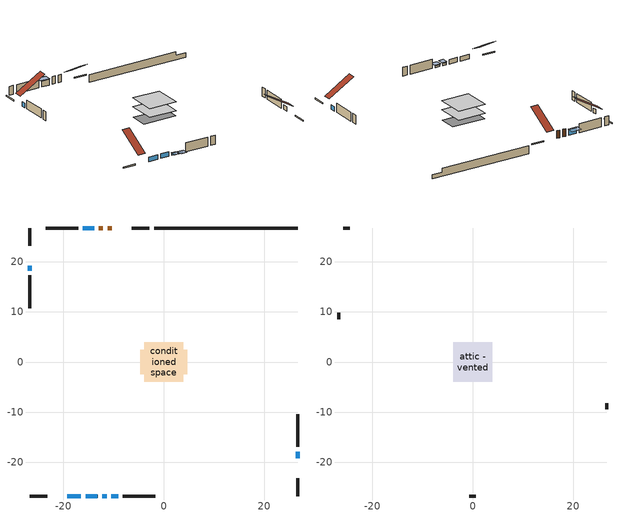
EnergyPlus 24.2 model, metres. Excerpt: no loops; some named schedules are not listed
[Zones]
conditioned space
 floor outside (Floor1 construction): -1.99,-1.99 -1.99,1.99 1.99,1.99 1.99,-1.99 z1.22
 floor adiabatic (AdiabaticFloorConstruction): -3.93,-3.93 -3.93,3.93 3.93,3.93 3.93,-3.93 z1.22
 floor foundation (Slab1 construction): -4.72,-2.44 -4.72,2.44 4.72,2.44 4.72,-2.44 z-0.91
 wall outside (RimJoist1 construction): -2.85,26.73 -6.36,26.73 / -26.73,-26.73 -23.22,-26.73 / -26.73,26.73 -26.73,23.22 / 26.73,-26.73 26.73,-23.22 z1.22:1.52
 wall outside (AdiabaticWallConstruction 1): -10.34,26.73 -11.21,26.73 / -12.14,26.73 -12.94,26.73 z1.22:3.25
 wall outside (AdiabaticWallConstruction): -13.87,26.73 -16.11,26.73 z1.22:2.72; 26.73,-19.24 26.73,-17.87 / -26.73,19.25 -26.73,18.22 / -19.24,-26.73 -16.52,-26.73 / -15.59,-26.73 -13.21,-26.73 z1.22:2.44; -12.29,-26.73 -11.37,-26.73 z1.22:1.83; -10.44,-26.73 -9.12,-26.73 z1.22:1.68
 wall outside (Wall1 construction): -17.04,26.73 -23.59,26.73 / -8.19,-26.73 -1.65,-26.73 / -26.73,17.29 -26.73,10.74 / 26.73,-16.94 26.73,-10.39 z1.22:3.66
 wall foundation (FoundationWall1 construction): -1.92,26.73,-0.91 -1.92,26.73,1.22 23.86,26.73,1.22 23.86,26.73,0.24 26.73,26.73,0.24 26.73,26.73,-0.91
 window (WindowConstruction): -13.87,26.73 -16.11,26.73 z1.22:2.72
 window (WindowConstruction 1): 26.73,-19.24 26.73,-17.87 z1.22:2.44
 window (WindowConstruction 2): -26.73,19.24 -26.73,18.22 z1.22:2.44
 window (WindowConstruction 3): -19.24,-26.73 -16.52,-26.73 z1.22:2.44
 window (WindowConstruction 4): -15.59,-26.73 -13.21,-26.73 z1.22:2.44
 window (WindowConstruction 5): -12.29,-26.73 -11.37,-26.73 z1.22:1.83
 window (WindowConstruction 6): -10.44,-26.73 -9.12,-26.73 z1.22:1.68
 door (Door): -10.34,26.73 -11.21,26.73 z1.22:3.25
 door (Door 1): -12.14,26.73 -12.94,26.73 z1.22:3.25
 ceiling adiabatic (AdiabaticFloorConstruction): 3.93,-3.93 3.93,3.93 -3.93,3.93 -3.93,-3.93 z1.22
attic - vented
 floor to conditioned space (Floor2 construction Reversed): -3.93,-3.93 -3.93,3.93 3.93,3.93 3.93,-3.93 z3.66
 wall outside (Wall2 construction): -24.52,26.73 -25.8,26.73 / -0.72,-26.73 0.57,-26.73 / -26.73,9.81 -26.73,8.53 / 26.73,-9.46 26.73,-8.18 z1.22:3.66
 roof outside (Roof1 construction): -9.41,26.73,3.66 -9.41,19.42,7.92 -7.29,19.42,7.92 -7.29,26.73,3.66; -20.17,-26.73,3.66 -20.17,-19.42,7.92 -22.29,-19.42,7.92 -22.29,-26.73,3.66; -26.73,20.17,3.66 -19.42,20.17,7.92 -19.42,22.29,7.92 -26.73,22.29,3.66; 26.73,-20.17,3.66 19.42,-20.17,7.92 19.42,-22.29,7.92 26.73,-22.29,3.66
shading: -16.31,26.73 -13.67,26.73 -13.67,28.56 -16.31,28.56 z2.92; -11.17,-26.73 -12.49,-26.73 -12.49,-28.41 -11.17,-28.41 z2.03; -8.92,-26.73 -10.64,-26.73 -10.64,-28.41 -8.92,-28.41 z1.88
[Building]
Building 1: Terrain=Suburbs
[Site:Location]
Quebec Intl AP_QC: Latitude {deg}=46.8; Longitude {deg}=-71.38; Time Zone {hr}=-5; Elevation {m}=74; Keep Site Location Information=Yes
[Site:GroundTemperature:Shallow]
0.0108218, -2.24938, -2.43038, -1.3578, 2.94801, 7.23376, 10.9493, 13.303, 13.5029, 11.5886, 7.96783, 3.81355
[Site:WaterMainsTemperature]
Calculation Method=Schedule; Temperature Schedule=mains temperature schedule
[Material] Roughness=Rough; Thermal Absorptance=0.9
Name | Thickness {m} | Conductivity {W/m-K} | Density {kg/m3} | Specific Heat {J/kg-K} | Solar Absorptance | Visible Absorptance
asphalt or fiberglass shingles | 0.00635 | 0.162714 | 1121.4 | 1465.45 | 0.4 | 0.4
ceiling loosefill ins | 0.0846667 | 0.0480833 | 16.02 | 1046.75 | 0.7 | 0.7
ceiling stud and cavity | 0.1397 | 0.0859558 | 65.682 | 1177.47 | 0.7 | 0.7
concrete 4.0 in. | 0.1016 | 1.803125 | 2242.8 | 837.4 | 0.7 | 0.7
concrete 8.0 in. | 0.2032 | 1.803125 | 2242.8 | 837.4 | 0.7 | 0.7
door material | 0.04445 | 0.327969 | 512.64 | 1214.23 | 0.7 | 0.7
door material 1 | 0.04445 | 0.20624 | 512.64 | 1214.23 | 0.7 | 0.7
exterior vertical ins | 0.0274873 | 0.029427 | 32.04 | 1214.23 | 0.7 | 0.7
floor covering | 0.0127 | 0.0433444 | 54.468 | 1339.84 | 0.6 | 0.6
floor rigid ins | 0.051816 | 0.029427 | 32.04 | 1214.23 | 0.7 | 0.7
floor rigid ins 1; wall rigid ins | 0.512978 | 0.029427 | 32.04 | 1214.23 | 0.7 | 0.7
floor stud and cavity | 0.1397 | 0.154897 | 92.3553 | 1139.71 | 0.7 | 0.7
floor stud and cavity 1 | 0.1397 | 1.75129 | 37.0049 | 1207.88 | 0.7 | 0.7
furniture material conditioned space 1 | 0.1524 | 0.115458 | 640.8 | 1214.23 | 0.6 | 0.6
gypsum board | 0.0127 | 0.160291 | 801 | 837.4 | 0.6 | 0.6
gypsum board 1 | 0.0127 | 0.160291 | 801 | 837.4 | 0.7 | 0.7
osb sheathing 0.5 in. | 0.0127 | 0.115458 | 512.64 | 1214.23 | 0.7 | 0.7
osb sheathing 0.75 in. | 0.01905 | 0.115458 | 512.64 | 1214.23 | 0.7 | 0.7
osb sheathing 2.0 in. | 0.0508 | 0.115458 | 512.64 | 1214.23 | 0.7 | 0.7
rim joist stud and cavity | 0.0508 | 0.0278857 | 125.044 | 1163.47 | 0.6 | 0.6
wall stud and cavity | 0.1397 | 0.08757 | 139.0536 | 1170.24 | 0.7 | 0.7
wall stud and cavity 1 | 0.0889 | 6.9971 | 50.32683 | 1063.81 | 0.6 | 0.6
wall stud and cavity 2 | 0.0889 | 0.380278 | 52.3479 | 1209.89 | 0.7 | 0.7
wall stud and cavity 3 | 0.0889 | 0.391764 | 83.0341 | 1211.67 | 0.7 | 0.7
wood siding | 0.0254 | 0.102417 | 544.68 | 1172.36 | 0.4 | 0.4
wood siding 1 | 0.00254 | 0.102417 | 544.68 | 1172.36 | 0.4 | 0.4
wood siding 2; wood siding 3; wood siding 4 | 0.0254 | 0.102417 | 544.68 | 1172.36 | 0.7 | 0.7
[WindowMaterial:SimpleGlazingSystem]
Name | U-Factor {W/m2-K} | Solar Heat Gain Coefficient
WindowMaterial | 2.662982 | 0.61
WindowMaterial 1 | 2.78676 | 0.61
WindowMaterial 2 | 2.66355 | 0.59
WindowMaterial 3 | 2.65958 | 0.65
WindowMaterial 4 | 2.78847 | 0.69
WindowMaterial 5 | 2.67377 | 0.46
WindowMaterial 6 | 2.67207 | 0.45
[Construction]
AdiabaticFloorConstruction: floor stud and cavity 1, floor rigid ins 1, osb sheathing 0.75 in., floor covering
AdiabaticWallConstruction: wood siding 3, wall rigid ins, wall stud and cavity 2, gypsum board
AdiabaticWallConstruction 1: wood siding 4, wall rigid ins, wall stud and cavity 2, gypsum board
Door: door material
Door 1: door material 1
Floor1 construction: floor stud and cavity, floor rigid ins, osb sheathing 0.75 in., floor covering
Floor2 construction Reversed: gypsum board, ceiling stud and cavity, ceiling loosefill ins
FoundationWall1 construction: concrete 8.0 in., gypsum board 1
furniture construction conditioned space 1: furniture material conditioned space 1
PartitionWallConstruction: gypsum board, wall stud and cavity 3, gypsum board
RimJoist1 construction: wood siding 2, osb sheathing 2.0 in., rim joist stud and cavity
Roof1 construction: asphalt or fiberglass shingles
Slab1 construction: concrete 4.0 in.
Wall1 construction: wood siding, osb sheathing 0.5 in., wall stud and cavity, gypsum board
Wall2 construction: wood siding 1, wall stud and cavity 1
WindowConstruction: WindowMaterial
WindowConstruction 1: WindowMaterial 1
WindowConstruction 2: WindowMaterial 2
WindowConstruction 3: WindowMaterial 3
WindowConstruction 4: WindowMaterial 4
WindowConstruction 5: WindowMaterial 5
WindowConstruction 6: WindowMaterial 6
[Zone] Multiplier=1; Part of Total Floor Area=Yes
Name | Volume {m3}
attic - vented | 40.918
conditioned space | 256.3
[Space]
Name | Zone | Volume {m3}
attic - vented 1 | attic - vented | 40.918
conditioned space 1 | conditioned space | 256.3
[ZoneInfiltration:EffectiveLeakageArea]
infil attic - vented 1: Zone or Space=attic - vented 1; Schedule=Always On Discrete; Effective Air Leakage Area {cm2}=2286.28; Stack Coefficient=0.000466221; Wind Coefficient=1.45887e-05
[ZoneMixing]
whole house fan mix: Zone or Space=attic - vented; Schedule=Always On Continuous; Design Flow Rate Calculation Method=Flow/Zone; Design Flow Rate {m3/s}=0; Source Zone or Space=conditioned space
[SurfaceProperty:ExposedFoundationPerimeter]
Slab1: Exposed Perimeter Calculation Method=TotalExposedPerimeter; Total Exposed Perimeter {m}=28.651
[InternalMass] Zone or ZoneList=conditioned space; Space or SpaceList=conditioned space 1
Name | Construction | Surface Area {m2}
furniture mass conditioned space 1 | furniture construction conditioned space 1 | 49.5281
partition wall mass | PartitionWallConstruction | 123.82
[Lights]
interior lighting: Zone or ZoneList or Space or SpaceList=conditioned space 1; Schedule=interior lighting schedule; Design Level Calculation Method=LightingLevel; Lighting Level {W}=343.2; Return Air Fraction=0; Fraction Radiant=0.6; Fraction Visible=0.2; Fraction Replaceable=1
[People]
occupants: Zone or ZoneList or Space or SpaceList=conditioned space 1; Number of People Schedule=occupants schedule; Number of People Calculation Method=People; Number of People=3; Fraction Radiant=0.314171; Sensible Heat Fraction=0.56303; Activity Level Schedule=occupants activity schedule; Carbon Dioxide Generation Rate {m3/s-W}=0; Enable ASHRAE 55 Comfort Warnings=No; Mean Radiant Temperature Calculation Type=EnclosureAveraged
[ElectricEquipment] Zone or ZoneList or Space or SpaceList=conditioned space 1; Design Level Calculation Method=EquipmentLevel
Name | Schedule | Design Level {W} | Fraction Latent | Fraction Radiant | Fraction Lost
clothes dryer | clothes dryer schedule | 140.772 | 0.015 | 0.081 | 0.85
clothes washer | clothes washer schedule | 32.1985 | 0.03 | 0.162 | 0.7
cooking range | cooking range schedule | 215.147 | 0.08 | 0.432 | 0.2
dishwasher | dishwasher schedule | 66.8632 | 0.3 | 0.18 | 0.4
fridge | fridge schedule | 72.9452 | 0 | 0.6 | 0
mech vent house fan | mech vent house fan schedule | 0 | 0 | 0 | 1
mech vent house fan cfis | mech vent house fan cfis schedule | 0 | 0 | 0 | 0
mech vent range fan 0 | mech vent range fan 0 schedule | 57 | 0 | 0 | 1
misc plug loads | misc plug loads schedule | 494.7 | 0.045 | 0.513 | 0.1
whole house fan | Always On Discrete | 0 | 0 | 0 | 1
[OtherEquipment] Zone or ZoneList or Space or SpaceList=conditioned space 1; Design Level Calculation Method=EquipmentLevel
Name | Fuel Type | Schedule | Design Level {W} | Fraction Latent | Fraction Radiant | Fraction Lost
clothes dryer 1 | Electricity | clothes dryer schedule | 0 | 0.015 | 0.081 | 0.85
cooking range 1 | Electricity | cooking range schedule | 0 | 0.08 | 0.432 | 0.2
general water use latent | None | general water use schedule | 62.594 | 1 | 0 | 0
general water use sensible | None | general water use schedule | -61.6891 | 0 | 0.6 | 0
mech vent house fan latent load | None | Always On Discrete | 0 | 1 | 0 | 0
mech vent house fan sensible load | None | Always On Discrete | 0 | 0 | 0 | 0
water heater energy adjustment1 | Electricity | Always On Discrete | 0.01 | 0 | 0 | 1
[ZoneInfiltration:DesignFlowRate] Zone or ZoneList or Space or SpaceList=conditioned space 1; Schedule=Always On Discrete; Design Flow Rate Calculation Method=Flow/Zone; Design Flow Rate {m3/s}=0
infil flow; natural vent flow; whole house fan flow
[ZoneControl:Thermostat]
conditioned space Thermostat: Zone or ZoneList=conditioned space; Control Type Schedule=conditioned space Thermostat Schedule; Control 1=conditioned space temperature setpoint; Temperature Difference Between Cutout And Setpoint {deltaC}=0
[ZoneHVAC:Baseboard:Convective:Electric]
electric baseboard: Availability Schedule=Always On Discrete; Heating Design Capacity {W}=7945.16; Efficiency=1
[Zone equipment]
conditioned space: electric baseboard
[Foundation:Kiva]
Foundation Kiva 1: Initial Indoor Air Temperature {C}=18; Wall Height Above Grade {m}=1.21999; Wall Depth Below Slab {m}=0.2032; Custom Block Material Name 1=exterior vertical ins; Custom Block Depth 1 {m}=2.13; Custom Block X Position 1 {m}=0.2159; Custom Block Z Position 1 {m}=0
[Foundation:Kiva:Settings]
Soil Conductivity {W/m-K}=0.849921; Soil Density {kg/m3}=1842.3; Soil Specific Heat {J/kg-K}=418.7; Ground Solar Absorptivity=0.9; Ground Thermal Absorptivity=0.9; Ground Surface Roughness {m}=0.03; Far-Field Width {m}=40; Deep-Ground Boundary Condition=ZeroFlux; Deep-Ground Depth {m}=40; Minimum Cell Dimension {m}=0.2; Maximum Cell Growth Coefficient=3; Simulation Timestep=Timestep
[Exterior:Lights]
exterior lighting: Schedule=exterior lighting schedule; Design Level {W}=75.6
[EnergyManagementSystem:GlobalVariable]
infil_program_Qfan
infil_program_Qinf
natural_vent_program_Qnv
natural_vent_program_Qwhf
[EnergyManagementSystem:Sensor]
Name | Output:Variable or Output:Meter Index Key | Output:Variable or Output:Meter
airflow_gain | infil flow | Infiltration Sensible Heat Gain Energy
airflow_gain_1 | natural vent flow | Infiltration Sensible Heat Gain Energy
airflow_gain_2 | whole house fan flow | Infiltration Sensible Heat Gain Energy
airflow_loss | infil flow | Infiltration Sensible Heat Loss Energy
airflow_loss_1 | natural vent flow | Infiltration Sensible Heat Loss Energy
airflow_loss_2 | whole house fan flow | Infiltration Sensible Heat Loss Energy
clg_load_cond |  | Cooling:EnergyTransfer:Zone:CONDITIONED SPACE
clg_sp_s; clg_sp_s_1 | cooling setpoint | Schedule Value
clothes_dryer_exhaust_0_sch_s | clothes dryer exhaust 0 schedule | Schedule Value
conditioned_space_clg_unmet_s | conditioned space | Zone Cooling Setpoint Not Met Time
conditioned_space_htg_unmet_s | conditioned space | Zone Heating Setpoint Not Met Time
cool_season | cooling season schedule | Schedule Value
fridge_tin_s | conditioned space | Zone Mean Air Temperature
htg_load_cond |  | Heating:EnergyTransfer:Zone:CONDITIONED SPACE
htg_sp_s; htg_sp_s_1 | heating setpoint | Schedule Value
ig_ee_conv | clothes dryer | Electric Equipment Convective Heating Energy
ig_ee_conv_2 | cooking range | Electric Equipment Convective Heating Energy
ig_ee_conv_4 | fridge | Electric Equipment Convective Heating Energy
ig_ee_conv_5 | misc plug loads | Electric Equipment Convective Heating Energy
ig_ee_conv_6 | whole house fan | Electric Equipment Convective Heating Energy
ig_ee_rad | clothes dryer | Electric Equipment Radiant Heating Energy
ig_ee_rad_2 | cooking range | Electric Equipment Radiant Heating Energy
ig_ee_rad_4 | fridge | Electric Equipment Radiant Heating Energy
ig_ee_rad_5 | misc plug loads | Electric Equipment Radiant Heating Energy
ig_ee_rad_6 | whole house fan | Electric Equipment Radiant Heating Energy
ig_lgt_conv | interior lighting | Lights Convective Heating Energy
ig_lgt_rad | interior lighting | Lights Radiant Heating Energy
ig_lgt_vis | interior lighting | Lights Visible Radiation Heating Energy
ig_oe_conv | clothes dryer 1 | Other Equipment Convective Heating Energy
ig_oe_conv_1 | cooking range 1 | Other Equipment Convective Heating Energy
ig_oe_conv_2 | general water use latent | Other Equipment Convective Heating Energy
ig_oe_conv_3 | general water use sensible | Other Equipment Convective Heating Energy
ig_oe_conv_4 | water heater energy adjustment1 | Other Equipment Convective Heating Energy
ig_oe_rad | clothes dryer 1 | Other Equipment Radiant Heating Energy
ig_oe_rad_1 | cooking range 1 | Other Equipment Radiant Heating Energy
ig_oe_rad_2 | general water use latent | Other Equipment Radiant Heating Energy
ig_oe_rad_3 | general water use sensible | Other Equipment Radiant Heating Energy
ig_oe_rad_4 | water heater energy adjustment1 | Other Equipment Radiant Heating Energy
ig_ppl_conv | occupants | People Convective Heating Energy
ig_ppl_rad | occupants | People Radiant Heating Energy
im_conv | furniture mass conditioned space 1 | Surface Inside Face Convection Heat Gain Energy
im_conv_1 | partition wall mass | Surface Inside Face Convection Heat Gain Energy
im_ig | furniture mass conditioned space 1 | Surface Inside Face Internal Gains Radiation Heat Gain Energy
im_ig_1 | partition wall mass | Surface Inside Face Internal Gains Radiation Heat Gain Energy
im_lgt | furniture mass conditioned space 1 | Surface Inside Face Lights Radiation Heat Gain Energy
im_lgt_1 | partition wall mass | Surface Inside Face Lights Radiation Heat Gain Energy
im_sol | furniture mass conditioned space 1 | Surface Inside Face Solar Radiation Heat Gain Energy
im_sol_1 | partition wall mass | Surface Inside Face Solar Radiation Heat Gain Energy
im_surf | furniture mass conditioned space 1 | Surface Inside Face Net Surface Thermal Radiation Heat Gain Energy
im_surf_1 | partition wall mass | Surface Inside Face Net Surface Thermal Radiation Heat Gain Energy
mech_vent_range_fan_0_sch_s | mech vent range fan 0 schedule | Schedule Value
mv_conv | mech vent house fan | Electric Equipment Convective Heating Energy
mv_conv_1 | mech vent house fan cfis | Electric Equipment Convective Heating Energy
mv_conv_2 | mech vent range fan 0 | Electric Equipment Convective Heating Energy
mv_conv_3 | mech vent house fan latent load | Other Equipment Convective Heating Energy
mv_conv_4 | mech vent house fan sensible load | Other Equipment Convective Heating Energy
mv_rad | mech vent house fan | Electric Equipment Radiant Heating Energy
mv_rad_1 | mech vent house fan cfis | Electric Equipment Radiant Heating Energy
mv_rad_2 | mech vent range fan 0 | Electric Equipment Radiant Heating Energy
mv_rad_3 | mech vent house fan latent load | Other Equipment Radiant Heating Energy
mv_rad_4 | mech vent house fan sensible load | Other Equipment Radiant Heating Energy
natural_vent_s | natural vent schedule | Schedule Value
out_pb_s |  | Site Outdoor Air Barometric Pressure
out_wt_s |  | Site Outdoor Air Humidity Ratio
site_vw_s |  | Site Wind Speed
ss_back_out | Window1 | Surface Window Shortwave from Zone Back Out Window Heat Transfer Rate
ss_back_out_1 | Window3 | Surface Window Shortwave from Zone Back Out Window Heat Transfer Rate
ss_back_out_2 | Window4 | Surface Window Shortwave from Zone Back Out Window Heat Transfer Rate
ss_back_out_3 | Window5 | Surface Window Shortwave from Zone Back Out Window Heat Transfer Rate
ss_back_out_4 | Window6 | Surface Window Shortwave from Zone Back Out Window Heat Transfer Rate
ss_back_out_5 | Window7 | Surface Window Shortwave from Zone Back Out Window Heat Transfer Rate
ss_back_out_6 | Window8 | Surface Window Shortwave from Zone Back Out Window Heat Transfer Rate
ss_conv | Door1 | Surface Inside Face Convection Heat Gain Energy
ss_conv_1 | Door2 | Surface Inside Face Convection Heat Gain Energy
ss_conv_2 | Window1 | Surface Inside Face Convection Heat Gain Energy
ss_conv_3 | Window3 | Surface Inside Face Convection Heat Gain Energy
ss_conv_4 | Window4 | Surface Inside Face Convection Heat Gain Energy
ss_conv_5 | Window5 | Surface Inside Face Convection Heat Gain Energy
ss_conv_6 | Window6 | Surface Inside Face Convection Heat Gain Energy
ss_conv_7 | Window7 | Surface Inside Face Convection Heat Gain Energy
ss_conv_8 | Window8 | Surface Inside Face Convection Heat Gain Energy
ss_ig | Door1 | Surface Inside Face Internal Gains Radiation Heat Gain Energy
ss_ig_1 | Door2 | Surface Inside Face Internal Gains Radiation Heat Gain Energy
ss_ig_2 | Window1 | Surface Inside Face Internal Gains Radiation Heat Gain Energy
ss_ig_3 | Window3 | Surface Inside Face Internal Gains Radiation Heat Gain Energy
ss_ig_4 | Window4 | Surface Inside Face Internal Gains Radiation Heat Gain Energy
ss_ig_5 | Window5 | Surface Inside Face Internal Gains Radiation Heat Gain Energy
ss_ig_6 | Window6 | Surface Inside Face Internal Gains Radiation Heat Gain Energy
ss_ig_7 | Window7 | Surface Inside Face Internal Gains Radiation Heat Gain Energy
ss_ig_8 | Window8 | Surface Inside Face Internal Gains Radiation Heat Gain Energy
ss_lgt | Door1 | Surface Inside Face Lights Radiation Heat Gain Energy
ss_lgt_1 | Door2 | Surface Inside Face Lights Radiation Heat Gain Energy
ss_sol | Door1 | Surface Inside Face Solar Radiation Heat Gain Energy
ss_sol_1 | Door2 | Surface Inside Face Solar Radiation Heat Gain Energy
ss_surf | Door1 | Surface Inside Face Net Surface Thermal Radiation Heat Gain Energy
ss_surf_1 | Door2 | Surface Inside Face Net Surface Thermal Radiation Heat Gain Energy
ss_surf_2 | Window1 | Surface Inside Face Net Surface Thermal Radiation Heat Gain Energy
ss_surf_3 | Window3 | Surface Inside Face Net Surface Thermal Radiation Heat Gain Energy
ss_surf_4 | Window4 | Surface Inside Face Net Surface Thermal Radiation Heat Gain Energy
ss_surf_5 | Window5 | Surface Inside Face Net Surface Thermal Radiation Heat Gain Energy
ss_surf_6 | Window6 | Surface Inside Face Net Surface Thermal Radiation Heat Gain Energy
ss_surf_7 | Window7 | Surface Inside Face Net Surface Thermal Radiation Heat Gain Energy
ss_surf_8 | Window8 | Surface Inside Face Net Surface Thermal Radiation Heat Gain Energy
ss_trans_in | Window1 | Surface Window Transmitted Solar Radiation Rate
ss_trans_in_1 | Window3 | Surface Window Transmitted Solar Radiation Rate
ss_trans_in_2 | Window4 | Surface Window Transmitted Solar Radiation Rate
ss_trans_in_3 | Window5 | Surface Window Transmitted Solar Radiation Rate
ss_trans_in_4 | Window6 | Surface Window Transmitted Solar Radiation Rate
ss_trans_in_5 | Window7 | Surface Window Transmitted Solar Radiation Rate
ss_trans_in_6 | Window8 | Surface Window Transmitted Solar Radiation Rate
ss_trans_out | Window1 | Surface Inside Face Initial Transmitted Diffuse Transmitted Out Window Solar Radiation Rate
ss_trans_out_1 | Window3 | Surface Inside Face Initial Transmitted Diffuse Transmitted Out Window Solar Radiation Rate
ss_trans_out_2 | Window4 | Surface Inside Face Initial Transmitted Diffuse Transmitted Out Window Solar Radiation Rate
ss_trans_out_3 | Window5 | Surface Inside Face Initial Transmitted Diffuse Transmitted Out Window Solar Radiation Rate
ss_trans_out_4 | Window6 | Surface Inside Face Initial Transmitted Diffuse Transmitted Out Window Solar Radiation Rate
ss_trans_out_5 | Window7 | Surface Inside Face Initial Transmitted Diffuse Transmitted Out Window Solar Radiation Rate
ss_trans_out_6 | Window8 | Surface Inside Face Initial Transmitted Diffuse Transmitted Out Window Solar Radiation Rate
s_conv | Floor1 | Surface Inside Face Convection Heat Gain Energy
s_conv_1 | Floor2 | Surface Inside Face Convection Heat Gain Energy
s_conv_10 | Wall1:0 | Surface Inside Face Convection Heat Gain Energy
s_conv_11 | Wall1:180 | Surface Inside Face Convection Heat Gain Energy
s_conv_12 | Wall1:270 | Surface Inside Face Convection Heat Gain Energy
s_conv_13 | Wall1:90 | Surface Inside Face Convection Heat Gain Energy
s_conv_2 | FoundationWall1 | Surface Inside Face Convection Heat Gain Energy
s_conv_3 | inferred conditioned ceiling | Surface Inside Face Convection Heat Gain Energy
s_conv_4 | inferred conditioned floor | Surface Inside Face Convection Heat Gain Energy
s_conv_5 | RimJoist1:0 | Surface Inside Face Convection Heat Gain Energy
s_conv_6 | RimJoist1:180 | Surface Inside Face Convection Heat Gain Energy
s_conv_7 | RimJoist1:270 | Surface Inside Face Convection Heat Gain Energy
s_conv_8 | RimJoist1:90 | Surface Inside Face Convection Heat Gain Energy
s_conv_9 | Slab1 | Surface Inside Face Convection Heat Gain Energy
s_ig | Floor1 | Surface Inside Face Internal Gains Radiation Heat Gain Energy
s_ig_1 | Floor2 | Surface Inside Face Internal Gains Radiation Heat Gain Energy
s_ig_10 | Wall1:0 | Surface Inside Face Internal Gains Radiation Heat Gain Energy
s_ig_11 | Wall1:180 | Surface Inside Face Internal Gains Radiation Heat Gain Energy
s_ig_12 | Wall1:270 | Surface Inside Face Internal Gains Radiation Heat Gain Energy
s_ig_13 | Wall1:90 | Surface Inside Face Internal Gains Radiation Heat Gain Energy
s_ig_2 | FoundationWall1 | Surface Inside Face Internal Gains Radiation Heat Gain Energy
s_ig_3 | inferred conditioned ceiling | Surface Inside Face Internal Gains Radiation Heat Gain Energy
s_ig_4 | inferred conditioned floor | Surface Inside Face Internal Gains Radiation Heat Gain Energy
s_ig_5 | RimJoist1:0 | Surface Inside Face Internal Gains Radiation Heat Gain Energy
s_ig_6 | RimJoist1:180 | Surface Inside Face Internal Gains Radiation Heat Gain Energy
s_ig_7 | RimJoist1:270 | Surface Inside Face Internal Gains Radiation Heat Gain Energy
s_ig_8 | RimJoist1:90 | Surface Inside Face Internal Gains Radiation Heat Gain Energy
s_ig_9 | Slab1 | Surface Inside Face Internal Gains Radiation Heat Gain Energy
s_lgt | Floor1 | Surface Inside Face Lights Radiation Heat Gain Energy
s_lgt_1 | Floor2 | Surface Inside Face Lights Radiation Heat Gain Energy
s_lgt_10 | Wall1:0 | Surface Inside Face Lights Radiation Heat Gain Energy
s_lgt_11 | Wall1:180 | Surface Inside Face Lights Radiation Heat Gain Energy
s_lgt_12 | Wall1:270 | Surface Inside Face Lights Radiation Heat Gain Energy
s_lgt_13 | Wall1:90 | Surface Inside Face Lights Radiation Heat Gain Energy
s_lgt_2 | FoundationWall1 | Surface Inside Face Lights Radiation Heat Gain Energy
s_lgt_3 | inferred conditioned ceiling | Surface Inside Face Lights Radiation Heat Gain Energy
s_lgt_4 | inferred conditioned floor | Surface Inside Face Lights Radiation Heat Gain Energy
s_lgt_5 | RimJoist1:0 | Surface Inside Face Lights Radiation Heat Gain Energy
s_lgt_6 | RimJoist1:180 | Surface Inside Face Lights Radiation Heat Gain Energy
s_lgt_7 | RimJoist1:270 | Surface Inside Face Lights Radiation Heat Gain Energy
s_lgt_8 | RimJoist1:90 | Surface Inside Face Lights Radiation Heat Gain Energy
s_lgt_9 | Slab1 | Surface Inside Face Lights Radiation Heat Gain Energy
s_sol | Floor1 | Surface Inside Face Solar Radiation Heat Gain Energy
s_sol_1 | Floor2 | Surface Inside Face Solar Radiation Heat Gain Energy
s_sol_10 | Wall1:0 | Surface Inside Face Solar Radiation Heat Gain Energy
s_sol_11 | Wall1:180 | Surface Inside Face Solar Radiation Heat Gain Energy
s_sol_12 | Wall1:270 | Surface Inside Face Solar Radiation Heat Gain Energy
s_sol_13 | Wall1:90 | Surface Inside Face Solar Radiation Heat Gain Energy
s_sol_2 | FoundationWall1 | Surface Inside Face Solar Radiation Heat Gain Energy
s_sol_3 | inferred conditioned ceiling | Surface Inside Face Solar Radiation Heat Gain Energy
s_sol_4 | inferred conditioned floor | Surface Inside Face Solar Radiation Heat Gain Energy
s_sol_5 | RimJoist1:0 | Surface Inside Face Solar Radiation Heat Gain Energy
s_sol_6 | RimJoist1:180 | Surface Inside Face Solar Radiation Heat Gain Energy
s_sol_7 | RimJoist1:270 | Surface Inside Face Solar Radiation Heat Gain Energy
s_sol_8 | RimJoist1:90 | Surface Inside Face Solar Radiation Heat Gain Energy
s_sol_9 | Slab1 | Surface Inside Face Solar Radiation Heat Gain Energy
